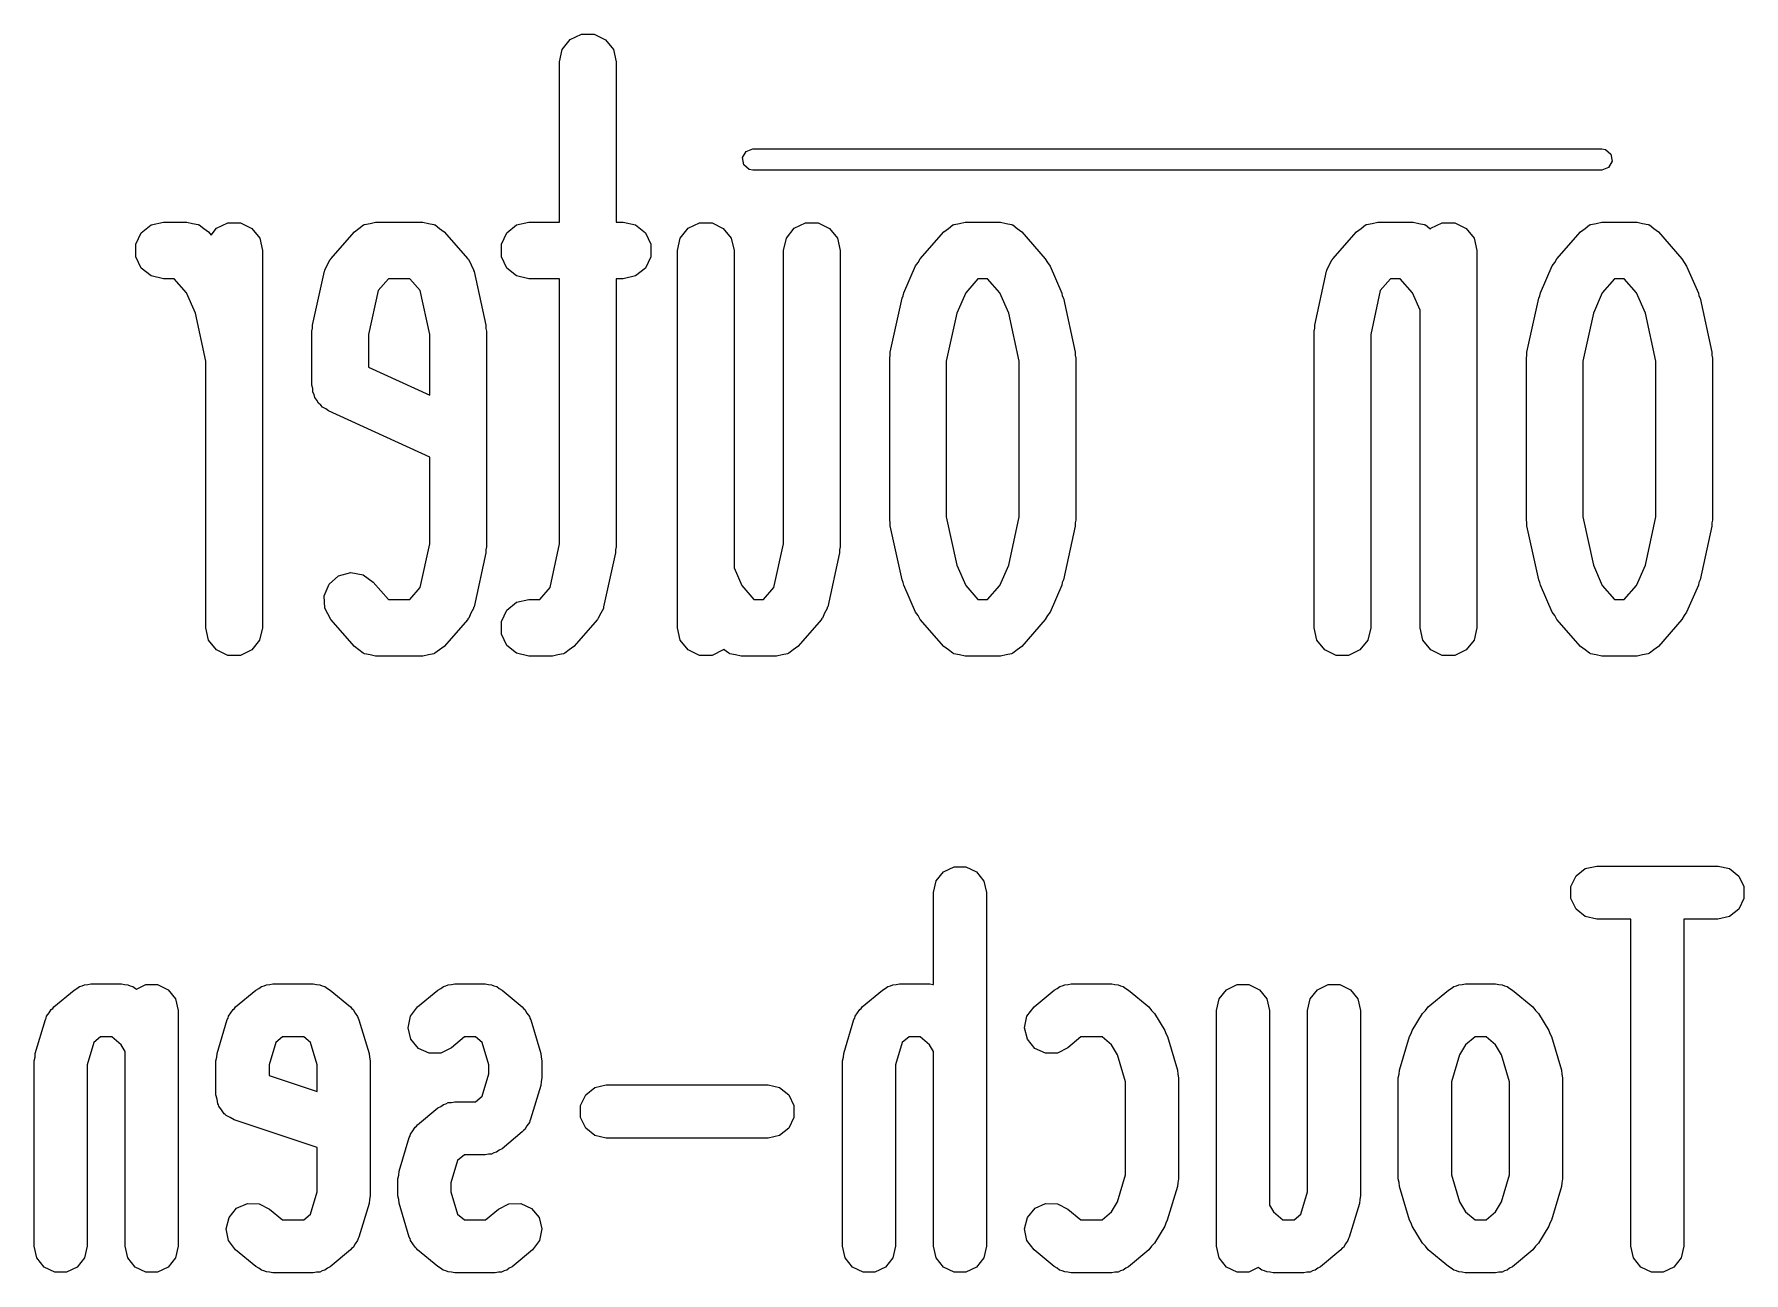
# Model space of a CAD drawing. Extents: x 69 to 230, y -100 to -50.
# Drawn here: x 141.92 to 154, y -59.07 to -50.31 of the extents above; entities that cross this region are included whole.
import ezdxf

# ---------------------------------------------------------------- set-up
doc = ezdxf.new("R2010")
doc.units = 0
doc.layers.add('BLACK', color=7, linetype='CONTINUOUS')

msp = doc.modelspace()

# ---------------------------------------------------------------- linework, layer by layer
at = {"layer": 'BLACK', "linetype": 'CONTINUOUS'}
for p, q in [((145.653, -50.4225), (145.709, -50.353)), ((145.709, -50.353), (145.789, -50.3145)), ((145.789, -50.3145), (145.878, -50.3146)), ((145.878, -50.3146), (145.958, -50.3532)), ((145.958, -50.3532), (146.014, -50.4228)), ((145.633, -50.5092), (145.653, -50.4225)), ((145.633, -51.6429), (145.633, -50.5092)), ((146.014, -50.4228), (146.033, -50.5095)), ((146.033, -50.5095), (146.033, -51.6429)), ((146.926, -51.187), (146.952, -51.1425)), ((146.935, -51.2375), (146.926, -51.187)), ((146.952, -51.1425), (147, -51.125)), ((147, -51.125), (153, -51.125)), ((153, -51.125), (153.026, -51.1295)), ((153.026, -51.1295), (153.065, -51.1625)), ((153.074, -51.213), (153.048, -51.2575)), ((153.065, -51.1625), (153.074, -51.213)), ((146.974, -51.2705), (146.935, -51.2375)), ((147, -51.275), (146.974, -51.2705)), ((153, -51.275), (147, -51.275)), ((153.048, -51.2575), (153, -51.275)), ((142.638, -51.7982), (142.677, -51.7181)), ((142.677, -51.7181), (142.747, -51.6626)), ((142.747, -51.6626), (142.833, -51.6429)), ((142.833, -51.6429), (143, -51.6429)), ((143, -51.6429), (143.039, -51.6518)), ((143.039, -51.6518), (143.079, -51.6589)), ((143.079, -51.6589), (143.082, -51.6617)), ((143.082, -51.6617), (143.087, -51.6628)), ((143.087, -51.6628), (143.118, -51.6877)), ((143.118, -51.6877), (143.151, -51.7112)), ((143.151, -51.7112), (143.171, -51.7341)), ((143.171, -51.7341), (143.209, -51.6863)), ((143.209, -51.6863), (143.289, -51.6478)), ((143.289, -51.6478), (143.378, -51.6479)), ((143.378, -51.6479), (143.458, -51.6866)), ((143.458, -51.6866), (143.514, -51.7561)), ((144.016, -51.9016), (144.183, -51.7109)), ((144.183, -51.7109), (144.215, -51.6875)), ((144.215, -51.6875), (144.247, -51.6626)), ((144.247, -51.6626), (144.251, -51.6616)), ((144.251, -51.6616), (144.255, -51.6588)), ((144.255, -51.6588), (144.294, -51.6517)), ((144.294, -51.6517), (144.333, -51.6429)), ((144.333, -51.6429), (144.667, -51.6429)), ((144.667, -51.6429), (144.706, -51.6518)), ((144.706, -51.6518), (144.745, -51.6589)), ((144.745, -51.6589), (144.749, -51.6617)), ((144.749, -51.6617), (144.754, -51.6628)), ((144.754, -51.6628), (144.785, -51.6877)), ((144.785, -51.6877), (144.817, -51.7112)), ((144.817, -51.7112), (144.984, -51.9019)), ((145.222, -51.7982), (145.26, -51.7181)), ((145.26, -51.7181), (145.33, -51.6626)), ((145.33, -51.6626), (145.417, -51.6429)), ((145.417, -51.6429), (145.633, -51.6429)), ((146.033, -51.6429), (146.084, -51.6429)), ((146.084, -51.6429), (146.17, -51.6628)), ((146.17, -51.6628), (146.24, -51.7184)), ((146.24, -51.7184), (146.278, -51.7985)), ((146.487, -51.7558), (146.542, -51.6863)), ((146.542, -51.6863), (146.622, -51.6478)), ((146.622, -51.6478), (146.711, -51.6479)), ((146.711, -51.6479), (146.791, -51.6866)), ((146.791, -51.6866), (146.847, -51.7561)), ((147.237, -51.7558), (147.292, -51.6863)), ((147.292, -51.6863), (147.372, -51.6478)), ((147.372, -51.6478), (147.461, -51.6479)), ((147.461, -51.6479), (147.541, -51.6866)), ((147.541, -51.6866), (147.597, -51.7561)), ((148.183, -51.9016), (148.35, -51.7109)), ((148.35, -51.7109), (148.382, -51.6875)), ((148.382, -51.6875), (148.413, -51.6626)), ((148.413, -51.6626), (148.418, -51.6616)), ((148.418, -51.6616), (148.422, -51.6588)), ((148.422, -51.6588), (148.461, -51.6517)), ((148.461, -51.6517), (148.5, -51.6429)), ((148.5, -51.6429), (148.75, -51.6429)), ((148.75, -51.6429), (148.789, -51.6518)), ((148.789, -51.6518), (148.829, -51.6589)), ((148.829, -51.6589), (148.832, -51.6617)), ((148.832, -51.6617), (148.837, -51.6628)), ((148.837, -51.6628), (148.868, -51.6877)), ((148.868, -51.6877), (148.901, -51.7112)), ((148.901, -51.7112), (149.067, -51.9019)), ((151.099, -51.9016), (151.266, -51.7109)), ((151.266, -51.7109), (151.299, -51.6875)), ((151.299, -51.6875), (151.33, -51.6626)), ((151.33, -51.6626), (151.335, -51.6616)), ((151.335, -51.6616), (151.338, -51.6588)), ((151.338, -51.6588), (151.378, -51.6517)), ((151.378, -51.6517), (151.417, -51.6429)), ((151.417, -51.6429), (151.667, -51.6429)), ((151.667, -51.6429), (151.706, -51.6518)), ((151.706, -51.6518), (151.745, -51.6589)), ((151.745, -51.6589), (151.749, -51.6617)), ((151.749, -51.6617), (151.754, -51.6628)), ((151.754, -51.6628), (151.785, -51.6877)), ((151.785, -51.6877), (151.789, -51.6906)), ((151.789, -51.6906), (151.792, -51.6863)), ((151.792, -51.6863), (151.872, -51.6478)), ((151.872, -51.6478), (151.961, -51.6479)), ((151.961, -51.6479), (152.041, -51.6866)), ((152.041, -51.6866), (152.097, -51.7561)), ((152.683, -51.9016), (152.85, -51.7109)), ((152.85, -51.7109), (152.882, -51.6875)), ((152.882, -51.6875), (152.913, -51.6626)), ((152.913, -51.6626), (152.918, -51.6616)), ((152.918, -51.6616), (152.922, -51.6588)), ((152.922, -51.6588), (152.961, -51.6517)), ((152.961, -51.6517), (153, -51.6429)), ((153, -51.6429), (153.25, -51.6429)), ((153.25, -51.6429), (153.289, -51.6518)), ((153.289, -51.6518), (153.329, -51.6589)), ((153.329, -51.6589), (153.332, -51.6617)), ((153.332, -51.6617), (153.337, -51.6628)), ((153.337, -51.6628), (153.368, -51.6877)), ((153.368, -51.6877), (153.401, -51.7112)), ((153.401, -51.7112), (153.567, -51.9019)), ((142.638, -51.8872), (142.638, -51.7982)), ((143.514, -51.7561), (143.533, -51.8429)), ((145.222, -51.8872), (145.222, -51.7982)), ((146.278, -51.7985), (146.278, -51.8875)), ((146.467, -51.8425), (146.487, -51.7558)), ((146.847, -51.7561), (146.867, -51.8429)), ((147.217, -51.8425), (147.237, -51.7558)), ((147.597, -51.7561), (147.617, -51.8429)), ((152.097, -51.7561), (152.117, -51.8429)), ((142.677, -51.9674), (142.638, -51.8872)), ((143.533, -51.8429), (143.533, -54.5099)), ((143.974, -51.9799), (143.993, -51.9453)), ((143.993, -51.9453), (144.009, -51.9098)), ((144.009, -51.9098), (144.014, -51.9064)), ((144.014, -51.9064), (144.016, -51.9016)), ((144.984, -51.9019), (144.987, -51.9067)), ((144.987, -51.9067), (144.991, -51.9101)), ((144.991, -51.9101), (145.008, -51.9457)), ((145.008, -51.9457), (145.026, -51.9803)), ((145.26, -51.9674), (145.222, -51.8872)), ((146.278, -51.8875), (146.24, -51.9676)), ((146.467, -54.5095), (146.467, -51.8425)), ((146.867, -51.8429), (146.867, -54.0867)), ((147.217, -53.9165), (147.217, -51.8425)), ((147.617, -51.8429), (147.617, -53.9384)), ((148.067, -52.1436), (148.15, -51.9528)), ((148.15, -51.9528), (148.168, -51.9284)), ((148.168, -51.9284), (148.183, -51.9016)), ((149.067, -51.9019), (149.082, -51.9287)), ((149.082, -51.9287), (149.1, -51.9532)), ((149.1, -51.9532), (149.183, -52.144)), ((151.057, -51.9799), (151.076, -51.9453)), ((151.076, -51.9453), (151.093, -51.9098)), ((151.093, -51.9098), (151.097, -51.9064)), ((151.097, -51.9064), (151.099, -51.9016)), ((152.117, -51.8429), (152.117, -54.5099)), ((152.567, -52.1436), (152.65, -51.9528)), ((152.65, -51.9528), (152.668, -51.9284)), ((152.668, -51.9284), (152.683, -51.9016)), ((153.567, -51.9019), (153.582, -51.9287)), ((153.582, -51.9287), (153.6, -51.9532)), ((153.6, -51.9532), (153.683, -52.144)), ((142.746, -52.0229), (142.677, -51.9674)), ((142.833, -52.0429), (142.746, -52.0229)), ((142.909, -52.0429), (142.833, -52.0429)), ((142.996, -52.1418), (142.909, -52.0429)), ((143.888, -52.3715), (143.971, -51.9903)), ((143.971, -51.9903), (143.974, -51.9853)), ((143.974, -51.9853), (143.974, -51.9799)), ((144.424, -52.0429), (144.351, -52.1263)), ((144.576, -52.0429), (144.424, -52.0429)), ((144.649, -52.1263), (144.576, -52.0429)), ((145.026, -51.9803), (145.026, -51.9857)), ((145.026, -51.9857), (145.029, -51.9906)), ((145.029, -51.9906), (145.112, -52.3719)), ((145.33, -52.0229), (145.26, -51.9674)), ((145.416, -52.0429), (145.33, -52.0229)), ((145.633, -52.0429), (145.416, -52.0429)), ((145.633, -53.9165), (145.633, -52.0429)), ((146.083, -52.0429), (146.033, -52.0429)), ((146.033, -52.0429), (146.033, -53.9384)), ((146.17, -52.0231), (146.083, -52.0429)), ((146.24, -51.9676), (146.17, -52.0231)), ((148.591, -52.0429), (148.504, -52.1418)), ((148.659, -52.0429), (148.591, -52.0429)), ((148.746, -52.1418), (148.659, -52.0429)), ((150.971, -52.3715), (151.055, -51.9903)), ((151.055, -51.9903), (151.057, -51.9853)), ((151.057, -51.9853), (151.057, -51.9799)), ((151.507, -52.0429), (151.434, -52.1263)), ((151.576, -52.0429), (151.507, -52.0429)), ((151.662, -52.1418), (151.576, -52.0429)), ((153.091, -52.0429), (153.004, -52.1418)), ((153.159, -52.0429), (153.091, -52.0429)), ((153.246, -52.1418), (153.159, -52.0429)), ((143.059, -52.2859), (142.996, -52.1418)), ((144.351, -52.1263), (144.283, -52.4359)), ((144.717, -52.4359), (144.649, -52.1263)), ((147.971, -52.562), (148.055, -52.1807)), ((148.055, -52.1807), (148.063, -52.163)), ((148.063, -52.163), (148.067, -52.1436)), ((148.504, -52.1418), (148.441, -52.2859)), ((148.809, -52.2859), (148.746, -52.1418)), ((149.183, -52.144), (149.187, -52.1633)), ((149.187, -52.1633), (149.195, -52.1811)), ((149.195, -52.1811), (149.279, -52.5624)), ((151.434, -52.1263), (151.367, -52.4359)), ((151.717, -52.2656), (151.662, -52.1418)), ((152.471, -52.562), (152.555, -52.1807)), ((152.555, -52.1807), (152.563, -52.163)), ((152.563, -52.163), (152.567, -52.1436)), ((153.004, -52.1418), (152.941, -52.2859)), ((153.309, -52.2859), (153.246, -52.1418)), ((153.683, -52.144), (153.687, -52.1633)), ((153.687, -52.1633), (153.695, -52.1811)), ((153.695, -52.1811), (153.779, -52.5624)), ((143.133, -52.6264), (143.059, -52.2859)), ((148.441, -52.2859), (148.367, -52.6264)), ((148.883, -52.6264), (148.809, -52.2859)), ((151.717, -54.5095), (151.717, -52.2656)), ((152.941, -52.2859), (152.867, -52.6264)), ((153.383, -52.6264), (153.309, -52.2859)), ((143.883, -52.4139), (143.888, -52.393)), ((143.883, -52.7952), (143.883, -52.4139)), ((143.888, -52.393), (143.888, -52.3715)), ((144.283, -52.4359), (144.283, -52.6668)), ((144.717, -52.8649), (144.717, -52.4359)), ((145.112, -52.3719), (145.112, -52.3934)), ((145.112, -52.3934), (145.117, -52.4143)), ((145.117, -52.4143), (145.117, -53.9384)), ((150.967, -52.4139), (150.971, -52.393)), ((150.967, -54.5095), (150.967, -52.4139)), ((150.971, -52.393), (150.971, -52.3715)), ((151.367, -52.4359), (151.367, -54.5099)), ((147.971, -52.5835), (147.971, -52.562)), ((149.279, -52.5624), (149.279, -52.5838)), ((152.471, -52.5835), (152.471, -52.562)), ((153.779, -52.5624), (153.779, -52.5838)), ((143.133, -54.5095), (143.133, -52.6264)), ((144.283, -52.6668), (144.717, -52.8649)), ((147.967, -52.6044), (147.971, -52.5835)), ((147.967, -53.7476), (147.967, -52.6044)), ((148.367, -52.6264), (148.367, -53.726)), ((148.883, -53.726), (148.883, -52.6264)), ((149.279, -52.5838), (149.283, -52.6048)), ((149.283, -52.6048), (149.283, -53.748)), ((152.467, -52.6044), (152.471, -52.5835)), ((152.467, -53.7476), (152.467, -52.6044)), ((152.867, -52.6264), (152.867, -53.726)), ((153.383, -53.726), (153.383, -52.6264)), ((153.779, -52.5838), (153.783, -52.6048)), ((153.783, -52.6048), (153.783, -53.748)), ((143.889, -52.819), (143.883, -52.7952)), ((143.889, -52.8434), (143.889, -52.819)), ((143.899, -52.8618), (143.889, -52.8434)), ((143.903, -52.882), (143.899, -52.8618)), ((143.918, -52.901), (143.903, -52.882)), ((143.929, -52.9228), (143.918, -52.901)), ((143.946, -52.9354), (143.929, -52.9228)), ((143.959, -52.9515), (143.946, -52.9354)), ((143.981, -52.9621), (143.959, -52.9515)), ((144, -52.977), (143.981, -52.9621)), ((144.717, -53.3047), (144, -52.977)), ((144.717, -53.9165), (144.717, -53.3047)), ((147.971, -53.7685), (147.967, -53.7476)), ((147.971, -53.79), (147.971, -53.7685)), ((148.367, -53.726), (148.441, -54.0665)), ((148.809, -54.0665), (148.883, -53.726)), ((149.283, -53.748), (149.279, -53.7689)), ((149.279, -53.7689), (149.279, -53.7904)), ((152.471, -53.7685), (152.467, -53.7476)), ((152.471, -53.79), (152.471, -53.7685)), ((152.867, -53.726), (152.941, -54.0665)), ((153.309, -54.0665), (153.383, -53.726)), ((153.783, -53.748), (153.779, -53.7689)), ((153.779, -53.7689), (153.779, -53.7904)), ((148.055, -54.1713), (147.971, -53.79)), ((149.279, -53.7904), (149.195, -54.1717)), ((152.555, -54.1713), (152.471, -53.79)), ((153.779, -53.7904), (153.695, -54.1717)), ((144.649, -54.2261), (144.717, -53.9165)), ((145.112, -53.9808), (145.029, -54.3621)), ((145.117, -53.9384), (145.112, -53.9594)), ((145.112, -53.9594), (145.112, -53.9808)), ((145.566, -54.2261), (145.633, -53.9165)), ((146.029, -53.9808), (145.945, -54.3621)), ((146.033, -53.9384), (146.029, -53.9594)), ((146.029, -53.9594), (146.029, -53.9808)), ((147.149, -54.2261), (147.217, -53.9165)), ((147.612, -53.9808), (147.529, -54.3621)), ((147.617, -53.9384), (147.612, -53.9594)), ((147.612, -53.9594), (147.612, -53.9808)), ((144.072, -54.1429), (144.158, -54.1193)), ((144.158, -54.1193), (144.245, -54.1351)), ((144.245, -54.1351), (144.317, -54.1873)), ((146.867, -54.0867), (146.921, -54.2106)), ((148.441, -54.0665), (148.504, -54.2106)), ((148.746, -54.2106), (148.809, -54.0665)), ((152.941, -54.0665), (153.004, -54.2106)), ((153.246, -54.2106), (153.309, -54.0665)), ((143.97, -54.2832), (144.005, -54.2015)), ((144.005, -54.2015), (144.072, -54.1429)), ((144.317, -54.1873), (144.424, -54.3095)), ((144.576, -54.3095), (144.649, -54.2261)), ((145.493, -54.3095), (145.566, -54.2261)), ((146.921, -54.2106), (147.007, -54.3095)), ((147.076, -54.3095), (147.149, -54.2261)), ((148.063, -54.1891), (148.055, -54.1713)), ((148.067, -54.2084), (148.063, -54.1891)), ((148.15, -54.3992), (148.067, -54.2084)), ((148.504, -54.2106), (148.591, -54.3095)), ((148.659, -54.3095), (148.746, -54.2106)), ((149.183, -54.2087), (149.1, -54.3995)), ((149.187, -54.1894), (149.183, -54.2087)), ((149.195, -54.1717), (149.187, -54.1894)), ((152.563, -54.1891), (152.555, -54.1713)), ((152.567, -54.2084), (152.563, -54.1891)), ((152.65, -54.3992), (152.567, -54.2084)), ((153.004, -54.2106), (153.091, -54.3095)), ((153.159, -54.3095), (153.246, -54.2106)), ((153.683, -54.2087), (153.6, -54.3995)), ((153.687, -54.1894), (153.683, -54.2087)), ((153.695, -54.1717), (153.687, -54.1894)), ((143.974, -54.3721), (143.97, -54.2832)), ((144.016, -54.4505), (143.974, -54.3721)), ((144.424, -54.3095), (144.576, -54.3095)), ((145.026, -54.3724), (145.007, -54.407)), ((145.029, -54.3621), (145.026, -54.367)), ((145.026, -54.367), (145.026, -54.3724)), ((145.26, -54.3847), (145.33, -54.3293)), ((145.33, -54.3293), (145.417, -54.3095)), ((145.417, -54.3095), (145.493, -54.3095)), ((145.943, -54.3724), (145.924, -54.407)), ((145.945, -54.3621), (145.943, -54.367)), ((145.943, -54.367), (145.943, -54.3724)), ((147.007, -54.3095), (147.076, -54.3095)), ((147.526, -54.3724), (147.507, -54.407)), ((147.529, -54.3621), (147.526, -54.367)), ((147.526, -54.367), (147.526, -54.3724)), ((148.591, -54.3095), (148.659, -54.3095)), ((153.091, -54.3095), (153.159, -54.3095)), ((144.183, -54.6412), (144.016, -54.4505)), ((144.984, -54.4507), (144.817, -54.6415)), ((144.986, -54.446), (144.984, -54.4507)), ((144.991, -54.4426), (144.986, -54.446)), ((145.007, -54.407), (144.991, -54.4426)), ((145.222, -54.4649), (145.26, -54.3847)), ((145.222, -54.5538), (145.222, -54.4649)), ((145.901, -54.4507), (145.734, -54.6415)), ((145.903, -54.446), (145.901, -54.4507)), ((145.907, -54.4426), (145.903, -54.446)), ((145.924, -54.407), (145.907, -54.4426)), ((147.484, -54.4507), (147.317, -54.6415)), ((147.486, -54.446), (147.484, -54.4507)), ((147.491, -54.4426), (147.486, -54.446)), ((147.507, -54.407), (147.491, -54.4426)), ((148.168, -54.4237), (148.15, -54.3992)), ((148.183, -54.4505), (148.168, -54.4237)), ((148.349, -54.6412), (148.183, -54.4505)), ((149.067, -54.4507), (148.9, -54.6415)), ((149.082, -54.424), (149.067, -54.4507)), ((149.1, -54.3995), (149.082, -54.424)), ((152.668, -54.4237), (152.65, -54.3992)), ((152.683, -54.4505), (152.668, -54.4237)), ((152.849, -54.6412), (152.683, -54.4505)), ((153.567, -54.4507), (153.4, -54.6415)), ((153.582, -54.424), (153.567, -54.4507)), ((153.6, -54.3995), (153.582, -54.424)), ((143.153, -54.5963), (143.133, -54.5095)), ((143.209, -54.6658), (143.153, -54.5963)), ((143.513, -54.5966), (143.458, -54.666)), ((143.533, -54.5099), (143.513, -54.5966)), ((145.26, -54.634), (145.222, -54.5538)), ((146.486, -54.5963), (146.467, -54.5095)), ((146.542, -54.6658), (146.486, -54.5963)), ((150.986, -54.5963), (150.967, -54.5095)), ((151.042, -54.6658), (150.986, -54.5963)), ((151.347, -54.5966), (151.291, -54.666)), ((151.367, -54.5099), (151.347, -54.5966)), ((151.736, -54.5963), (151.717, -54.5095)), ((151.792, -54.6658), (151.736, -54.5963)), ((152.097, -54.5966), (152.041, -54.666)), ((152.117, -54.5099), (152.097, -54.5966)), ((143.289, -54.7045), (143.209, -54.6658)), ((143.378, -54.7046), (143.289, -54.7045)), ((143.458, -54.666), (143.378, -54.7046)), ((144.215, -54.6647), (144.183, -54.6412)), ((144.246, -54.6896), (144.215, -54.6647)), ((144.251, -54.6907), (144.246, -54.6896)), ((144.255, -54.6935), (144.251, -54.6907)), ((144.294, -54.7006), (144.255, -54.6935)), ((144.333, -54.7095), (144.294, -54.7006)), ((144.667, -54.7095), (144.333, -54.7095)), ((144.706, -54.7006), (144.667, -54.7095)), ((144.745, -54.6936), (144.706, -54.7006)), ((144.749, -54.6908), (144.745, -54.6936)), ((144.753, -54.6897), (144.749, -54.6908)), ((144.785, -54.6649), (144.753, -54.6897)), ((144.817, -54.6415), (144.785, -54.6649)), ((145.33, -54.6896), (145.26, -54.634)), ((145.416, -54.7095), (145.33, -54.6896)), ((145.583, -54.7095), (145.416, -54.7095)), ((145.622, -54.7006), (145.583, -54.7095)), ((145.662, -54.6936), (145.622, -54.7006)), ((145.665, -54.6908), (145.662, -54.6936)), ((145.67, -54.6897), (145.665, -54.6908)), ((145.701, -54.6649), (145.67, -54.6897)), ((145.734, -54.6415), (145.701, -54.6649)), ((146.622, -54.7045), (146.542, -54.6658)), ((146.711, -54.7046), (146.622, -54.7045)), ((146.791, -54.666), (146.711, -54.7046)), ((146.795, -54.6618), (146.791, -54.666)), ((146.798, -54.6647), (146.795, -54.6618)), ((146.83, -54.6896), (146.798, -54.6647)), ((146.834, -54.6907), (146.83, -54.6896)), ((146.838, -54.6935), (146.834, -54.6907)), ((146.877, -54.7006), (146.838, -54.6935)), ((146.916, -54.7095), (146.877, -54.7006)), ((147.167, -54.7095), (146.916, -54.7095)), ((147.206, -54.7006), (147.167, -54.7095)), ((147.245, -54.6936), (147.206, -54.7006)), ((147.249, -54.6908), (147.245, -54.6936)), ((147.253, -54.6897), (147.249, -54.6908)), ((147.285, -54.6649), (147.253, -54.6897)), ((147.317, -54.6415), (147.285, -54.6649)), ((148.382, -54.6647), (148.349, -54.6412)), ((148.413, -54.6896), (148.382, -54.6647)), ((148.418, -54.6907), (148.413, -54.6896)), ((148.421, -54.6935), (148.418, -54.6907)), ((148.461, -54.7006), (148.421, -54.6935)), ((148.5, -54.7095), (148.461, -54.7006)), ((148.75, -54.7095), (148.5, -54.7095)), ((148.789, -54.7006), (148.75, -54.7095)), ((148.828, -54.6936), (148.789, -54.7006)), ((148.832, -54.6908), (148.828, -54.6936)), ((148.837, -54.6897), (148.832, -54.6908)), ((148.868, -54.6649), (148.837, -54.6897)), ((148.9, -54.6415), (148.868, -54.6649)), ((151.122, -54.7045), (151.042, -54.6658)), ((151.211, -54.7046), (151.122, -54.7045)), ((151.291, -54.666), (151.211, -54.7046)), ((151.872, -54.7045), (151.792, -54.6658)), ((151.961, -54.7046), (151.872, -54.7045)), ((152.041, -54.666), (151.961, -54.7046)), ((152.882, -54.6647), (152.849, -54.6412)), ((152.913, -54.6896), (152.882, -54.6647)), ((152.918, -54.6907), (152.913, -54.6896)), ((152.921, -54.6935), (152.918, -54.6907)), ((152.961, -54.7006), (152.921, -54.6935)), ((153, -54.7095), (152.961, -54.7006)), ((153.25, -54.7095), (153, -54.7095)), ((153.289, -54.7006), (153.25, -54.7095)), ((153.328, -54.6936), (153.289, -54.7006)), ((153.332, -54.6908), (153.328, -54.6936)), ((153.337, -54.6897), (153.332, -54.6908)), ((153.368, -54.6649), (153.337, -54.6897)), ((153.4, -54.6415), (153.368, -54.6649)), ((148.277, -56.3806), (148.295, -56.2993)), ((148.295, -56.2993), (148.348, -56.2342)), ((148.348, -56.2342), (148.423, -56.1981)), ((148.423, -56.1981), (148.506, -56.1982)), ((148.506, -56.1982), (148.581, -56.2344)), ((148.581, -56.2344), (148.633, -56.2996)), ((148.633, -56.2996), (148.652, -56.381)), ((152.782, -56.3391), (152.818, -56.264)), ((152.818, -56.264), (152.883, -56.212)), ((152.883, -56.212), (152.964, -56.1935)), ((152.964, -56.1935), (153.822, -56.1935)), ((153.822, -56.1935), (153.903, -56.2121)), ((153.903, -56.2121), (153.968, -56.2642)), ((153.968, -56.2642), (154.004, -56.3394)), ((148.277, -57.032), (148.277, -56.3806)), ((148.652, -56.381), (148.652, -58.8813)), ((152.781, -56.4225), (152.782, -56.3391)), ((152.818, -56.4977), (152.781, -56.4225)), ((154.004, -56.4228), (153.968, -56.4979)), ((154.004, -56.3394), (154.004, -56.4228)), ((152.883, -56.5498), (152.818, -56.4977)), ((152.964, -56.5685), (152.883, -56.5498)), ((153.903, -56.5499), (153.821, -56.5685)), ((153.968, -56.4979), (153.903, -56.5499)), ((153.205, -56.5685), (152.964, -56.5685)), ((153.205, -58.881), (153.205, -56.5685)), ((153.821, -56.5685), (153.58, -56.5685)), ((153.58, -56.5685), (153.58, -58.8813)), ((142.259, -57.0411), (142.276, -57.0324)), ((142.276, -57.0324), (142.299, -57.0319)), ((142.299, -57.0319), (142.321, -57.0268)), ((142.321, -57.0268), (142.536, -57.0268)), ((142.536, -57.0268), (142.558, -57.0319)), ((142.558, -57.0319), (142.581, -57.0324)), ((142.581, -57.0324), (142.599, -57.0412)), ((142.642, -57.0633), (142.708, -57.0314)), ((142.708, -57.0314), (142.792, -57.0315)), ((142.792, -57.0315), (142.867, -57.0677)), ((143.545, -57.0411), (143.562, -57.0324)), ((143.562, -57.0324), (143.585, -57.0319)), ((143.585, -57.0319), (143.607, -57.0268)), ((143.607, -57.0268), (143.893, -57.0268)), ((143.893, -57.0268), (143.916, -57.0319)), ((143.916, -57.0319), (143.939, -57.0324)), ((143.939, -57.0324), (143.956, -57.0412)), ((144.83, -57.0411), (144.847, -57.0324)), ((144.847, -57.0324), (144.87, -57.0319)), ((144.87, -57.0319), (144.893, -57.0268)), ((144.893, -57.0268), (145.107, -57.0268)), ((145.107, -57.0268), (145.13, -57.0319)), ((145.13, -57.0319), (145.153, -57.0324)), ((145.153, -57.0324), (145.17, -57.0412)), ((147.973, -57.0411), (147.99, -57.0324)), ((147.99, -57.0324), (148.013, -57.0319)), ((148.013, -57.0319), (148.036, -57.0268)), ((148.036, -57.0268), (148.25, -57.0268)), ((148.25, -57.0268), (148.273, -57.0319)), ((148.273, -57.0319), (148.277, -57.032)), ((149.187, -57.0411), (149.205, -57.0324)), ((149.205, -57.0324), (149.228, -57.0319)), ((149.228, -57.0319), (149.25, -57.0268)), ((149.25, -57.0268), (149.536, -57.0268)), ((149.536, -57.0268), (149.558, -57.0319)), ((149.558, -57.0319), (149.581, -57.0324)), ((149.581, -57.0324), (149.599, -57.0412)), ((150.348, -57.0675), (150.423, -57.0314)), ((150.423, -57.0314), (150.506, -57.0315)), ((150.506, -57.0315), (150.581, -57.0677)), ((150.99, -57.0675), (151.066, -57.0314)), ((151.066, -57.0314), (151.149, -57.0315)), ((151.149, -57.0315), (151.224, -57.0677)), ((151.973, -57.0411), (151.99, -57.0324)), ((151.99, -57.0324), (152.013, -57.0319)), ((152.013, -57.0319), (152.036, -57.0268)), ((152.036, -57.0268), (152.25, -57.0268)), ((152.25, -57.0268), (152.273, -57.0319)), ((152.273, -57.0319), (152.296, -57.0324)), ((152.296, -57.0324), (152.313, -57.0412)), ((142.059, -57.1893), (142.202, -57.07)), ((142.202, -57.07), (142.222, -57.0597)), ((142.222, -57.0597), (142.24, -57.0453)), ((142.24, -57.0453), (142.259, -57.0411)), ((142.599, -57.0412), (142.617, -57.0455)), ((142.617, -57.0455), (142.635, -57.0598)), ((142.635, -57.0598), (142.642, -57.0633)), ((142.867, -57.0677), (142.919, -57.133)), ((142.919, -57.133), (142.937, -57.2143)), ((143.344, -57.1893), (143.487, -57.07)), ((143.487, -57.07), (143.508, -57.0597)), ((143.508, -57.0597), (143.526, -57.0453)), ((143.526, -57.0453), (143.545, -57.0411)), ((143.956, -57.0412), (143.974, -57.0455)), ((143.974, -57.0455), (143.992, -57.0598)), ((143.992, -57.0598), (144.013, -57.0702)), ((144.013, -57.0702), (144.156, -57.1895)), ((144.63, -57.1893), (144.773, -57.07)), ((144.773, -57.07), (144.794, -57.0597)), ((144.794, -57.0597), (144.812, -57.0453)), ((144.812, -57.0453), (144.83, -57.0411)), ((145.17, -57.0412), (145.189, -57.0455)), ((145.189, -57.0455), (145.207, -57.0598)), ((145.207, -57.0598), (145.227, -57.0702)), ((145.227, -57.0702), (145.37, -57.1895)), ((147.773, -57.1893), (147.916, -57.07)), ((147.916, -57.07), (147.936, -57.0597)), ((147.936, -57.0597), (147.954, -57.0453)), ((147.954, -57.0453), (147.973, -57.0411)), ((148.987, -57.1893), (149.13, -57.07)), ((149.13, -57.07), (149.151, -57.0597)), ((149.151, -57.0597), (149.169, -57.0453)), ((149.169, -57.0453), (149.187, -57.0411)), ((149.599, -57.0412), (149.617, -57.0455)), ((149.617, -57.0455), (149.635, -57.0598)), ((149.635, -57.0598), (149.656, -57.0702)), ((149.656, -57.0702), (149.799, -57.1895)), ((150.277, -57.214), (150.295, -57.1327)), ((150.295, -57.1327), (150.348, -57.0675)), ((150.581, -57.0677), (150.633, -57.133)), ((150.633, -57.133), (150.652, -57.2143)), ((150.92, -57.214), (150.938, -57.1327)), ((150.938, -57.1327), (150.99, -57.0675)), ((151.224, -57.0677), (151.276, -57.133)), ((151.276, -57.133), (151.295, -57.2143)), ((151.773, -57.1893), (151.916, -57.07)), ((151.916, -57.07), (151.936, -57.0597)), ((151.936, -57.0597), (151.954, -57.0453)), ((151.954, -57.0453), (151.973, -57.0411)), ((152.313, -57.0412), (152.332, -57.0455)), ((152.332, -57.0455), (152.35, -57.0598)), ((152.35, -57.0598), (152.37, -57.0702)), ((152.37, -57.0702), (152.513, -57.1895)), ((141.999, -57.2791), (142.005, -57.2681)), ((142.005, -57.2681), (142.008, -57.2556)), ((142.008, -57.2556), (142.026, -57.2322)), ((142.026, -57.2322), (142.04, -57.2067)), ((142.04, -57.2067), (142.051, -57.1994)), ((142.051, -57.1994), (142.059, -57.1893)), ((142.937, -57.2143), (142.937, -58.8813)), ((143.285, -57.2791), (143.291, -57.2681)), ((143.291, -57.2681), (143.294, -57.2556)), ((143.294, -57.2556), (143.311, -57.2322)), ((143.311, -57.2322), (143.326, -57.2067)), ((143.326, -57.2067), (143.337, -57.1994)), ((143.337, -57.1994), (143.344, -57.1893)), ((144.156, -57.1895), (144.164, -57.1996)), ((144.164, -57.1996), (144.174, -57.2069)), ((144.174, -57.2069), (144.189, -57.2325)), ((144.189, -57.2325), (144.206, -57.2559)), ((144.206, -57.2559), (144.209, -57.2684)), ((144.209, -57.2684), (144.215, -57.2795)), ((144.563, -57.3373), (144.579, -57.2556)), ((144.579, -57.2556), (144.63, -57.1893)), ((145.37, -57.1895), (145.378, -57.1996)), ((145.378, -57.1996), (145.388, -57.2069)), ((145.388, -57.2069), (145.403, -57.2325)), ((145.403, -57.2325), (145.421, -57.2559)), ((145.421, -57.2559), (145.423, -57.2684)), ((145.423, -57.2684), (145.43, -57.2795)), ((147.713, -57.2791), (147.72, -57.2681)), ((147.72, -57.2681), (147.722, -57.2556)), ((147.722, -57.2556), (147.74, -57.2322)), ((147.74, -57.2322), (147.755, -57.2067)), ((147.755, -57.2067), (147.765, -57.1994)), ((147.765, -57.1994), (147.773, -57.1893)), ((148.92, -57.3373), (148.937, -57.2556)), ((148.937, -57.2556), (148.987, -57.1893)), ((149.799, -57.1895), (149.818, -57.2143)), ((149.818, -57.2143), (149.839, -57.2369)), ((149.839, -57.2369), (149.911, -57.3562)), ((150.277, -58.881), (150.277, -57.214)), ((150.652, -57.2143), (150.652, -58.5909)), ((150.92, -58.4963), (150.92, -57.214)), ((151.295, -57.2143), (151.295, -58.5241)), ((151.661, -57.3559), (151.732, -57.2366)), ((151.732, -57.2366), (151.754, -57.2141)), ((151.754, -57.2141), (151.773, -57.1893)), ((152.513, -57.1895), (152.532, -57.2143)), ((152.532, -57.2143), (152.554, -57.2369)), ((152.554, -57.2369), (152.625, -57.3562)), ((141.928, -57.5175), (141.999, -57.2791)), ((143.213, -57.5176), (143.285, -57.2791)), ((144.215, -57.2795), (144.287, -57.5179)), ((144.583, -57.4182), (144.563, -57.3373)), ((145.43, -57.2795), (145.501, -57.5179)), ((147.642, -57.5175), (147.713, -57.2791)), ((148.94, -57.4182), (148.92, -57.3373)), ((149.911, -57.3562), (149.918, -57.3783)), ((149.918, -57.3783), (149.93, -57.3985)), ((149.93, -57.3985), (150.001, -57.6369)), ((151.57, -57.6366), (151.642, -57.3982)), ((151.642, -57.3982), (151.653, -57.378)), ((151.653, -57.378), (151.661, -57.3559)), ((152.625, -57.3562), (152.632, -57.3783)), ((152.632, -57.3783), (152.644, -57.3985)), ((152.644, -57.3985), (152.715, -57.6369)), ((141.926, -57.5446), (141.928, -57.5175)), ((142.342, -57.4413), (142.295, -57.5989)), ((142.389, -57.4018), (142.342, -57.4413)), ((142.468, -57.4018), (142.389, -57.4018)), ((142.534, -57.457), (142.468, -57.4018)), ((142.562, -57.5043), (142.534, -57.457)), ((142.562, -58.881), (142.562, -57.5043)), ((143.211, -57.5446), (143.213, -57.5176)), ((143.628, -57.4413), (143.58, -57.5989)), ((143.675, -57.4018), (143.628, -57.4413)), ((143.825, -57.4018), (143.675, -57.4018)), ((143.872, -57.4413), (143.825, -57.4018)), ((143.92, -57.5989), (143.872, -57.4413)), ((144.287, -57.5179), (144.289, -57.545)), ((144.636, -57.4823), (144.583, -57.4182)), ((144.712, -57.5169), (144.636, -57.4823)), ((144.795, -57.5153), (144.712, -57.5169)), ((144.87, -57.4776), (144.795, -57.5153)), ((144.961, -57.4018), (144.87, -57.4776)), ((145.039, -57.4018), (144.961, -57.4018)), ((145.087, -57.4413), (145.039, -57.4018)), ((145.134, -57.5989), (145.087, -57.4413)), ((145.501, -57.5179), (145.503, -57.545)), ((147.64, -57.5446), (147.642, -57.5175)), ((148.056, -57.4413), (148.009, -57.5989)), ((148.104, -57.4018), (148.056, -57.4413)), ((148.182, -57.4018), (148.104, -57.4018)), ((148.248, -57.457), (148.182, -57.4018)), ((148.277, -57.5043), (148.248, -57.457)), ((148.277, -58.881), (148.277, -57.5043)), ((148.993, -57.4823), (148.94, -57.4182)), ((149.069, -57.5169), (148.993, -57.4823)), ((149.153, -57.5153), (149.069, -57.5169)), ((149.227, -57.4776), (149.153, -57.5153)), ((149.318, -57.4018), (149.227, -57.4776)), ((149.468, -57.4018), (149.318, -57.4018)), ((149.534, -57.457), (149.468, -57.4018)), ((149.577, -57.5287), (149.534, -57.457)), ((152.037, -57.457), (151.994, -57.5287)), ((152.104, -57.4018), (152.037, -57.457)), ((152.182, -57.4018), (152.104, -57.4018)), ((152.248, -57.457), (152.182, -57.4018)), ((152.291, -57.5287), (152.248, -57.457)), ((141.92, -57.5711), (141.926, -57.5446)), ((141.92, -58.881), (141.92, -57.5711)), ((142.295, -57.5989), (142.295, -58.8813)), ((143.205, -57.5711), (143.211, -57.5446)), ((143.205, -57.8095), (143.205, -57.5711)), ((143.58, -57.5989), (143.58, -57.6744)), ((143.92, -57.7875), (143.92, -57.5989)), ((144.289, -57.545), (144.295, -57.5714)), ((144.295, -57.5714), (144.295, -58.5241)), ((145.134, -57.663), (145.134, -57.5989)), ((145.503, -57.545), (145.509, -57.5714)), ((145.509, -57.5714), (145.509, -57.6908)), ((147.634, -57.5711), (147.64, -57.5446)), ((147.634, -58.881), (147.634, -57.5711)), ((148.009, -57.5989), (148.009, -58.8813)), ((149.634, -57.718), (149.577, -57.5287)), ((150.001, -57.6369), (150.003, -57.664)), ((151.569, -57.6637), (151.57, -57.6366)), ((151.994, -57.5287), (151.938, -57.718)), ((152.348, -57.718), (152.291, -57.5287)), ((152.715, -57.6369), (152.717, -57.664)), ((143.58, -57.6744), (143.92, -57.7875)), ((145.087, -57.8207), (145.134, -57.663)), ((145.501, -57.7444), (145.429, -57.9828)), ((145.503, -57.7173), (145.501, -57.7444)), ((145.509, -57.6908), (145.503, -57.7173)), ((145.818, -57.8116), (145.883, -57.7596)), ((145.883, -57.7596), (145.964, -57.7411)), ((145.964, -57.7411), (147.107, -57.7411)), ((147.107, -57.7411), (147.189, -57.7598)), ((147.189, -57.7598), (147.254, -57.8118)), ((149.634, -58.3772), (149.634, -57.718)), ((150.003, -57.664), (150.009, -57.6905)), ((150.009, -57.6905), (150.009, -58.4051)), ((151.562, -57.6901), (151.569, -57.6637)), ((151.562, -58.4048), (151.562, -57.6901)), ((151.938, -57.718), (151.938, -58.3772)), ((152.348, -58.3772), (152.348, -57.718)), ((152.717, -57.664), (152.723, -57.6905)), ((152.723, -57.6905), (152.723, -58.4051)), ((143.213, -57.8414), (143.205, -57.8095)), ((143.217, -57.8739), (143.213, -57.8414)), ((143.222, -57.8817), (143.217, -57.8739)), ((143.224, -57.8908), (143.222, -57.8817)), ((144.794, -57.893), (144.812, -57.8787)), ((144.812, -57.8787), (144.83, -57.8744)), ((144.83, -57.8744), (144.847, -57.8657)), ((144.847, -57.8657), (144.87, -57.8652)), ((144.87, -57.8652), (144.893, -57.8601)), ((144.893, -57.8601), (145.039, -57.8601)), ((145.039, -57.8601), (145.087, -57.8207)), ((145.782, -57.8867), (145.818, -57.8116)), ((147.254, -57.8118), (147.29, -57.887)), ((143.244, -57.9164), (143.224, -57.8908)), ((143.262, -57.9439), (143.244, -57.9164)), ((143.27, -57.9487), (143.262, -57.9439)), ((143.276, -57.9561), (143.27, -57.9487)), ((143.305, -57.9703), (143.276, -57.9561)), ((143.333, -57.9873), (143.305, -57.9703)), ((143.92, -58.1828), (143.333, -57.9873)), ((144.63, -58.0226), (144.773, -57.9034)), ((144.773, -57.9034), (144.794, -57.893)), ((145.423, -57.9938), (145.421, -58.0063)), ((145.429, -57.9828), (145.423, -57.9938)), ((145.781, -57.9701), (145.782, -57.8867)), ((145.818, -58.0453), (145.781, -57.9701)), ((147.29, -57.9704), (147.254, -58.0455)), ((147.29, -57.887), (147.29, -57.9704)), ((144.499, -58.3509), (144.57, -58.1125)), ((144.57, -58.1125), (144.577, -58.1014)), ((144.577, -58.1014), (144.579, -58.0889)), ((144.579, -58.0889), (144.597, -58.0656)), ((144.597, -58.0656), (144.612, -58.04)), ((144.612, -58.04), (144.622, -58.0328)), ((144.622, -58.0328), (144.63, -58.0226)), ((145.37, -58.0726), (145.227, -58.1919)), ((145.378, -58.0625), (145.37, -58.0726)), ((145.388, -58.0552), (145.378, -58.0625)), ((145.403, -58.0297), (145.388, -58.0552)), ((145.421, -58.0063), (145.403, -58.0297)), ((145.883, -58.0974), (145.818, -58.0453)), ((145.964, -58.1161), (145.883, -58.0974)), ((147.107, -58.1161), (145.964, -58.1161)), ((147.188, -58.0975), (147.107, -58.1161)), ((147.254, -58.0455), (147.188, -58.0975)), ((143.92, -58.4963), (143.92, -58.1828)), ((144.961, -58.2351), (144.913, -58.2746)), ((145.107, -58.2351), (144.961, -58.2351)), ((145.13, -58.23), (145.107, -58.2351)), ((145.153, -58.2295), (145.13, -58.23)), ((145.17, -58.2209), (145.153, -58.2295)), ((145.188, -58.2166), (145.17, -58.2209)), ((145.206, -58.2023), (145.188, -58.2166)), ((145.227, -58.1919), (145.206, -58.2023)), ((144.497, -58.378), (144.499, -58.3509)), ((144.913, -58.2746), (144.866, -58.4323)), ((144.491, -58.4044), (144.497, -58.378)), ((144.491, -58.5238), (144.491, -58.4044)), ((144.866, -58.4323), (144.866, -58.4963)), ((149.577, -58.5665), (149.634, -58.3772)), ((150.001, -58.4586), (149.929, -58.697)), ((150.003, -58.4315), (150.001, -58.4586)), ((150.009, -58.4051), (150.003, -58.4315)), ((151.569, -58.4312), (151.562, -58.4048)), ((151.57, -58.4583), (151.569, -58.4312)), ((151.642, -58.6967), (151.57, -58.4583)), ((151.938, -58.3772), (151.994, -58.5665)), ((152.291, -58.5665), (152.348, -58.3772)), ((152.715, -58.4586), (152.644, -58.697)), ((152.717, -58.4315), (152.715, -58.4586)), ((152.723, -58.4051), (152.717, -58.4315)), ((143.351, -58.6127), (143.427, -58.5782)), ((143.427, -58.5782), (143.51, -58.5801)), ((143.51, -58.5801), (143.584, -58.6179)), ((143.872, -58.654), (143.92, -58.4963)), ((144.287, -58.5777), (144.215, -58.8161)), ((144.289, -58.5506), (144.287, -58.5777)), ((144.295, -58.5241), (144.289, -58.5506)), ((144.497, -58.5503), (144.491, -58.5238)), ((144.499, -58.5774), (144.497, -58.5503)), ((144.57, -58.8158), (144.499, -58.5774)), ((144.866, -58.4963), (144.913, -58.654)), ((145.202, -58.6177), (145.276, -58.58)), ((145.276, -58.58), (145.359, -58.5783)), ((145.359, -58.5783), (145.435, -58.6129)), ((148.994, -58.6127), (149.069, -58.5782)), ((149.069, -58.5782), (149.153, -58.5801)), ((149.153, -58.5801), (149.227, -58.6179)), ((149.534, -58.6382), (149.577, -58.5665)), ((150.652, -58.5909), (150.68, -58.6382)), ((150.872, -58.654), (150.92, -58.4963)), ((151.287, -58.5777), (151.215, -58.8161)), ((151.289, -58.5506), (151.287, -58.5777)), ((151.295, -58.5241), (151.289, -58.5506)), ((151.994, -58.5665), (152.037, -58.6382)), ((152.248, -58.6382), (152.291, -58.5665)), ((143.277, -58.7576), (143.297, -58.6768)), ((143.297, -58.6768), (143.351, -58.6127)), ((143.584, -58.6179), (143.675, -58.6935)), ((143.675, -58.6935), (143.825, -58.6935)), ((143.825, -58.6935), (143.872, -58.654)), ((144.913, -58.654), (144.961, -58.6935)), ((144.961, -58.6935), (145.111, -58.6935)), ((145.111, -58.6935), (145.202, -58.6177)), ((145.435, -58.6129), (145.489, -58.6771)), ((145.489, -58.6771), (145.509, -58.758)), ((148.92, -58.7576), (148.94, -58.6768)), ((148.94, -58.6768), (148.994, -58.6127)), ((149.227, -58.6179), (149.318, -58.6935)), ((149.318, -58.6935), (149.468, -58.6935)), ((149.468, -58.6935), (149.534, -58.6382)), ((149.918, -58.7172), (149.911, -58.7393)), ((149.929, -58.697), (149.918, -58.7172)), ((150.68, -58.6382), (150.746, -58.6935)), ((150.746, -58.6935), (150.825, -58.6935)), ((150.825, -58.6935), (150.872, -58.654)), ((151.653, -58.7169), (151.642, -58.6967)), ((151.66, -58.739), (151.653, -58.7169)), ((152.037, -58.6382), (152.104, -58.6935)), ((152.104, -58.6935), (152.182, -58.6935)), ((152.182, -58.6935), (152.248, -58.6382)), ((152.632, -58.7172), (152.625, -58.7393)), ((152.644, -58.697), (152.632, -58.7172)), ((143.294, -58.8393), (143.277, -58.7576)), ((143.344, -58.9057), (143.294, -58.8393)), ((144.206, -58.8396), (144.189, -58.863)), ((144.209, -58.8272), (144.206, -58.8396)), ((144.215, -58.8161), (144.209, -58.8272)), ((144.577, -58.8269), (144.57, -58.8158)), ((144.579, -58.8393), (144.577, -58.8269)), ((144.597, -58.8628), (144.579, -58.8393)), ((145.492, -58.8396), (145.441, -58.9059)), ((145.509, -58.758), (145.492, -58.8396)), ((148.936, -58.8393), (148.92, -58.7576)), ((148.987, -58.9057), (148.936, -58.8393)), ((149.911, -58.7393), (149.839, -58.8587)), ((151.206, -58.8396), (151.189, -58.863)), ((151.209, -58.8272), (151.206, -58.8396)), ((151.215, -58.8161), (151.209, -58.8272)), ((151.732, -58.8584), (151.66, -58.739)), ((152.625, -58.7393), (152.553, -58.8587)), ((141.938, -58.9623), (141.92, -58.881)), ((141.99, -59.0275), (141.938, -58.9623)), ((142.276, -58.9626), (142.224, -59.0277)), ((142.295, -58.8813), (142.276, -58.9626)), ((142.581, -58.9623), (142.562, -58.881)), ((142.633, -59.0275), (142.581, -58.9623)), ((142.919, -58.9626), (142.867, -59.0277)), ((142.937, -58.8813), (142.919, -58.9626)), ((143.487, -59.025), (143.344, -58.9057)), ((144.156, -58.9059), (144.013, -59.0252)), ((144.163, -58.8958), (144.156, -58.9059)), ((144.174, -58.8886), (144.163, -58.8958)), ((144.189, -58.863), (144.174, -58.8886)), ((144.612, -58.8883), (144.597, -58.8628)), ((144.622, -58.8956), (144.612, -58.8883)), ((144.63, -58.9057), (144.622, -58.8956)), ((144.773, -59.025), (144.63, -58.9057)), ((145.441, -58.9059), (145.298, -59.0252)), ((147.652, -58.9623), (147.634, -58.881)), ((147.704, -59.0275), (147.652, -58.9623)), ((147.99, -58.9626), (147.938, -59.0277)), ((148.009, -58.8813), (147.99, -58.9626)), ((148.295, -58.9623), (148.277, -58.881)), ((148.347, -59.0275), (148.295, -58.9623)), ((148.633, -58.9626), (148.581, -59.0277)), ((148.652, -58.8813), (148.633, -58.9626)), ((149.13, -59.025), (148.987, -58.9057)), ((149.799, -58.9059), (149.655, -59.0252)), ((149.818, -58.8811), (149.799, -58.9059)), ((149.839, -58.8587), (149.818, -58.8811)), ((150.295, -58.9623), (150.277, -58.881)), ((150.347, -59.0275), (150.295, -58.9623)), ((151.156, -58.9059), (151.013, -59.0252)), ((151.163, -58.8958), (151.156, -58.9059)), ((151.174, -58.8886), (151.163, -58.8958)), ((151.189, -58.863), (151.174, -58.8886)), ((151.754, -58.8809), (151.732, -58.8584)), ((151.773, -58.9057), (151.754, -58.8809)), ((151.916, -59.025), (151.773, -58.9057)), ((152.513, -58.9059), (152.37, -59.0252)), ((152.532, -58.8811), (152.513, -58.9059)), ((152.553, -58.8587), (152.532, -58.8811)), ((153.224, -58.9623), (153.205, -58.881)), ((153.276, -59.0275), (153.224, -58.9623)), ((153.562, -58.9626), (153.51, -59.0277)), ((153.58, -58.8813), (153.562, -58.9626)), ((142.065, -59.0637), (141.99, -59.0275)), ((142.149, -59.0638), (142.065, -59.0637)), ((142.224, -59.0277), (142.149, -59.0638)), ((142.708, -59.0637), (142.633, -59.0275)), ((142.792, -59.0638), (142.708, -59.0637)), ((142.867, -59.0277), (142.792, -59.0638)), ((143.508, -59.0354), (143.487, -59.025)), ((143.526, -59.0498), (143.508, -59.0354)), ((143.544, -59.0541), (143.526, -59.0498)), ((143.561, -59.0628), (143.544, -59.0541)), ((143.584, -59.0633), (143.561, -59.0628)), ((143.607, -59.0685), (143.584, -59.0633)), ((143.893, -59.0685), (143.607, -59.0685)), ((143.915, -59.0633), (143.893, -59.0685)), ((143.938, -59.0629), (143.915, -59.0633)), ((143.955, -59.0542), (143.938, -59.0629)), ((143.974, -59.0499), (143.955, -59.0542)), ((143.992, -59.0356), (143.974, -59.0499)), ((144.013, -59.0252), (143.992, -59.0356)), ((144.793, -59.0354), (144.773, -59.025)), ((144.811, -59.0498), (144.793, -59.0354)), ((144.83, -59.0541), (144.811, -59.0498)), ((144.847, -59.0628), (144.83, -59.0541)), ((144.87, -59.0633), (144.847, -59.0628)), ((144.893, -59.0685), (144.87, -59.0633)), ((145.179, -59.0685), (144.893, -59.0685)), ((145.201, -59.0633), (145.179, -59.0685)), ((145.224, -59.0629), (145.201, -59.0633)), ((145.241, -59.0542), (145.224, -59.0629)), ((145.26, -59.0499), (145.241, -59.0542)), ((145.278, -59.0356), (145.26, -59.0499)), ((145.298, -59.0252), (145.278, -59.0356)), ((147.78, -59.0637), (147.704, -59.0275)), ((147.863, -59.0638), (147.78, -59.0637)), ((147.938, -59.0277), (147.863, -59.0638)), ((148.422, -59.0637), (148.347, -59.0275)), ((148.506, -59.0638), (148.422, -59.0637)), ((148.581, -59.0277), (148.506, -59.0638)), ((149.15, -59.0354), (149.13, -59.025)), ((149.168, -59.0498), (149.15, -59.0354)), ((149.187, -59.0541), (149.168, -59.0498)), ((149.204, -59.0628), (149.187, -59.0541)), ((149.227, -59.0633), (149.204, -59.0628)), ((149.25, -59.0685), (149.227, -59.0633)), ((149.536, -59.0685), (149.25, -59.0685)), ((149.558, -59.0633), (149.536, -59.0685)), ((149.581, -59.0629), (149.558, -59.0633)), ((149.598, -59.0542), (149.581, -59.0629)), ((149.617, -59.0499), (149.598, -59.0542)), ((149.635, -59.0356), (149.617, -59.0499)), ((149.655, -59.0252), (149.635, -59.0356)), ((150.422, -59.0637), (150.347, -59.0275)), ((150.506, -59.0638), (150.422, -59.0637)), ((150.572, -59.0319), (150.506, -59.0638)), ((150.579, -59.0354), (150.572, -59.0319)), ((150.597, -59.0498), (150.579, -59.0354)), ((150.616, -59.0541), (150.597, -59.0498)), ((150.633, -59.0628), (150.616, -59.0541)), ((150.656, -59.0633), (150.633, -59.0628)), ((150.678, -59.0685), (150.656, -59.0633)), ((150.893, -59.0685), (150.678, -59.0685)), ((150.915, -59.0633), (150.893, -59.0685)), ((150.938, -59.0629), (150.915, -59.0633)), ((150.955, -59.0542), (150.938, -59.0629)), ((150.974, -59.0499), (150.955, -59.0542)), ((150.992, -59.0356), (150.974, -59.0499)), ((151.013, -59.0252), (150.992, -59.0356)), ((151.936, -59.0354), (151.916, -59.025)), ((151.954, -59.0498), (151.936, -59.0354)), ((151.973, -59.0541), (151.954, -59.0498)), ((151.99, -59.0628), (151.973, -59.0541)), ((152.013, -59.0633), (151.99, -59.0628)), ((152.035, -59.0685), (152.013, -59.0633)), ((152.25, -59.0685), (152.035, -59.0685)), ((152.272, -59.0633), (152.25, -59.0685)), ((152.295, -59.0629), (152.272, -59.0633)), ((152.313, -59.0542), (152.295, -59.0629)), ((152.331, -59.0499), (152.313, -59.0542)), ((152.349, -59.0356), (152.331, -59.0499)), ((152.37, -59.0252), (152.349, -59.0356)), ((153.351, -59.0637), (153.276, -59.0275)), ((153.434, -59.0638), (153.351, -59.0637)), ((153.51, -59.0277), (153.434, -59.0638))]:
    msp.add_line(p, q, dxfattribs=at)

doc.saveas('drawing.dxf')
